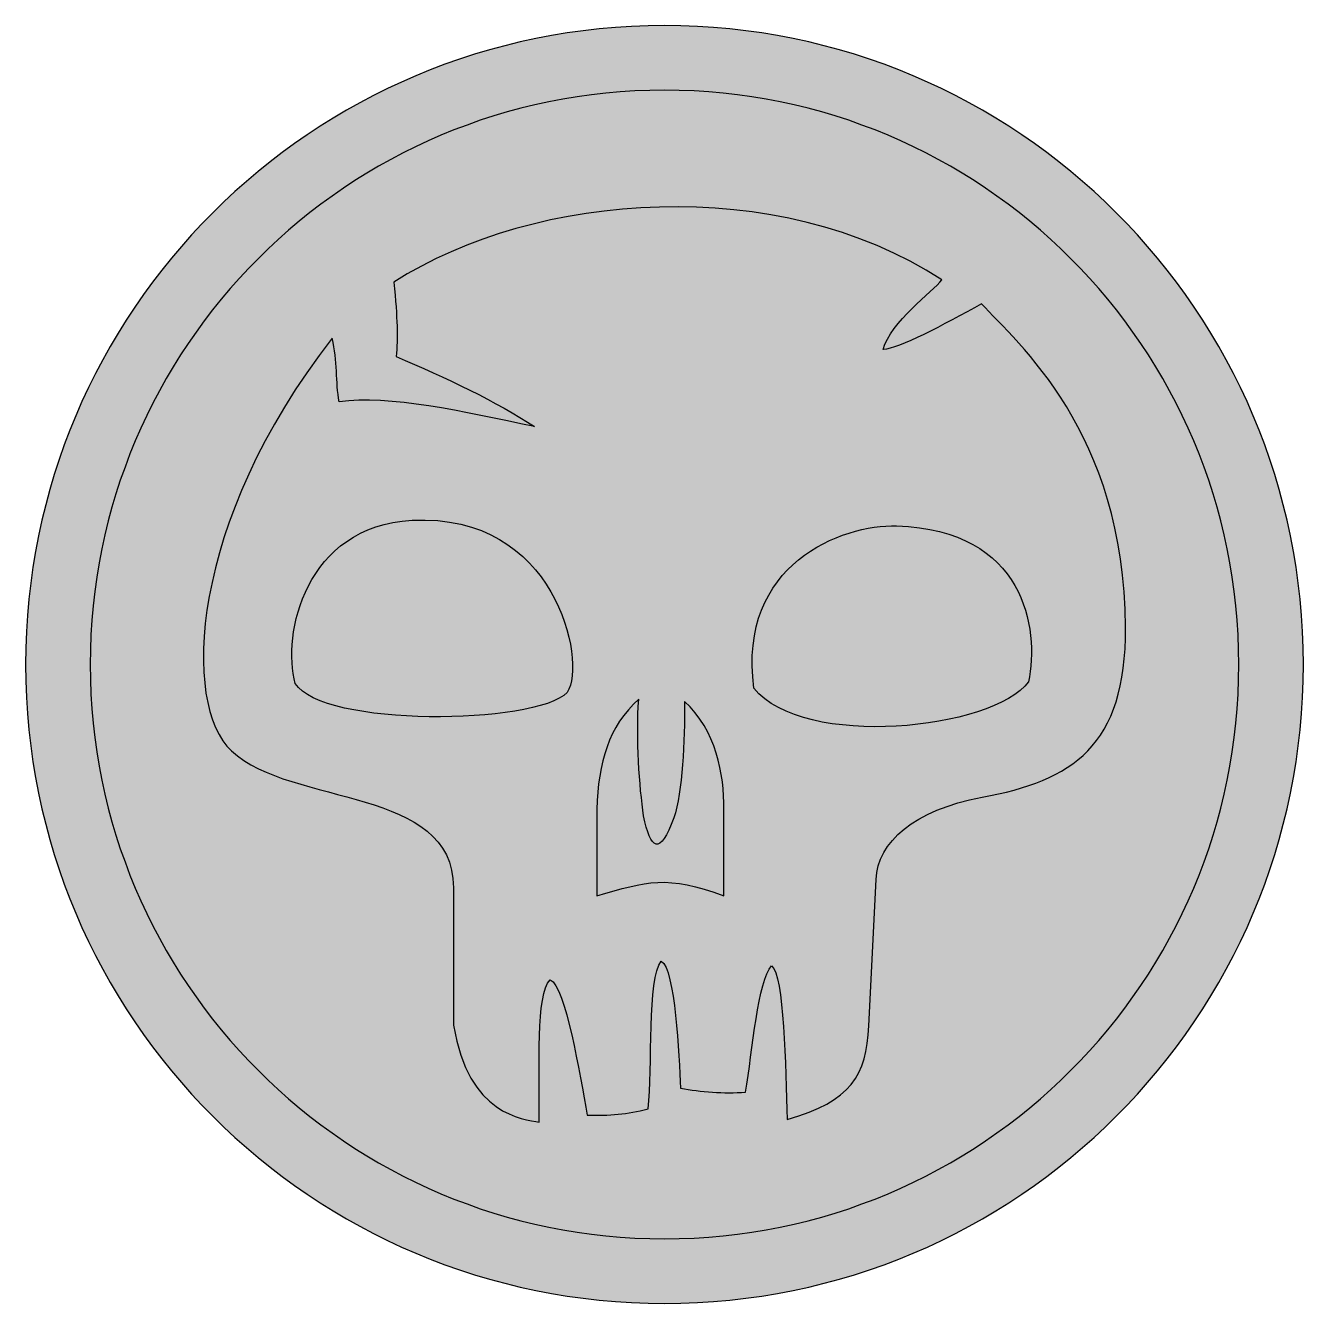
# Model space of a CAD drawing. Header units: centimetres. Extents: x -8.83 to -6.42, y -9.79 to -7.39.
import ezdxf

# ---------------------------------------------------------------- set-up
doc = ezdxf.new("R2010")
doc.units = ezdxf.units.CM
doc.header["$MEASUREMENT"] = 0
doc.layers.add('Layer 1', color=7, linetype='Continuous')

msp = doc.modelspace()

# ---------------------------------------------------------------- hatches: boundary and pattern name
at = {"layer": 'Layer 1', "true_color": 0x000000}
h = msp.add_hatch(color=18, dxfattribs=at)
edge = h.paths.add_edge_path()
edge.add_spline(control_points=[(-7.62449, -7.38733), (-6.96135, -7.38733), (-6.42377, -7.92492), (-6.42377, -8.58806), (-6.42377, -9.2512), (-6.96135, -9.78878), (-7.62449, -9.78878), (-8.28764, -9.78878), (-8.82522, -9.2512), (-8.82522, -8.58806), (-8.82522, -7.92492), (-8.28764, -7.38733), (-7.62449, -7.38733)], knot_values=[0, 0, 0, 0, 0.25, 0.25, 0.25, 0.5, 0.5, 0.5, 0.75, 0.75, 0.75, 1, 1, 1, 1], degree=3, periodic=1)
h = msp.add_hatch(color=18, dxfattribs=at)
edge = h.paths.add_edge_path()
edge.add_spline(control_points=[(-7.62449, -7.50872), (-7.02839, -7.50872), (-6.54515, -7.99196), (-6.54515, -8.58806), (-6.54515, -9.18416), (-7.02839, -9.66739), (-7.62449, -9.66739), (-8.2206, -9.66739), (-8.70383, -9.18416), (-8.70383, -8.58806), (-8.70383, -7.99196), (-8.2206, -7.50872), (-7.62449, -7.50872)], knot_values=[0, 0, 0, 0, 0.25, 0.25, 0.25, 0.5, 0.5, 0.5, 0.75, 0.75, 0.75, 1, 1, 1, 1], degree=3, periodic=1)
h = msp.add_hatch(color=18, dxfattribs=at)
edge = h.paths.add_edge_path()
edge.add_spline(control_points=[(-7.86027, -9.44819), (-7.88948, -9.44243), (-7.99308, -9.43583), (-8.02118, -9.26558), (-8.02118, -9.26558), (-8.02118, -9.00748), (-8.02118, -9.00748), (-8.02118, -8.81637), (-8.3243, -8.85552), (-8.43822, -8.75049), (-8.53177, -8.66424), (-8.51937, -8.32141), (-8.24887, -7.97502), (-8.23918, -8.01773), (-8.24226, -8.05722), (-8.23612, -8.09471), (-8.14219, -8.08093), (-8.00289, -8.11283), (-7.86904, -8.14102), (-7.93727, -8.09533), (-8.03796, -8.04785), (-8.12873, -8.00938), (-8.12583, -7.97393), (-8.12596, -7.93928), (-8.13324, -7.86961), (-7.86782, -7.69931), (-7.41066, -7.66463), (-7.10349, -7.8651), (-7.11956, -7.8871), (-7.20027, -7.94461), (-7.21349, -7.99585), (-7.18526, -7.99577), (-7.10017, -7.94956), (-7.02865, -7.91018), (-6.96255, -7.98281), (-6.75991, -8.15037), (-6.75802, -8.51813), (-6.75684, -8.7429), (-6.85871, -8.80584), (-7.02774, -8.8376), (-7.1561, -8.86173), (-7.22355, -8.92151), (-7.22702, -8.99225), (-7.22702, -8.99225), (-7.24054, -9.26727), (-7.24054, -9.26727), (-7.24511, -9.36005), (-7.27331, -9.40883), (-7.39384, -9.44311), (-7.39684, -9.34647), (-7.39985, -9.17004), (-7.42314, -9.15455), (-7.44914, -9.1807), (-7.45906, -9.31467), (-7.47228, -9.39171), (-7.51334, -9.39489), (-7.55608, -9.39082), (-7.59446, -9.3845), (-7.59735, -9.32277), (-7.60415, -9.16024), (-7.63053, -9.14554), (-7.65774, -9.17755), (-7.64615, -9.34752), (-7.65534, -9.42282), (-7.69521, -9.43411), (-7.72788, -9.43549), (-7.76955, -9.43506), (-7.78388, -9.35824), (-7.81, -9.19397), (-7.83944, -9.18033), (-7.86702, -9.20863), (-7.85792, -9.34234), (-7.86027, -9.44819)], knot_values=[0, 0, 0, 0, 0.0416667, 0.0416667, 0.0416667, 0.0833333, 0.0833333, 0.0833333, 0.125, 0.125, 0.125, 0.1666667, 0.1666667, 0.1666667, 0.2083333, 0.2083333, 0.2083333, 0.25, 0.25, 0.25, 0.2916667, 0.2916667, 0.2916667, 0.3333333, 0.3333333, 0.3333333, 0.375, 0.375, 0.375, 0.4166667, 0.4166667, 0.4166667, 0.4583333, 0.4583333, 0.4583333, 0.5, 0.5, 0.5, 0.5416667, 0.5416667, 0.5416667, 0.5833333, 0.5833333, 0.5833333, 0.625, 0.625, 0.625, 0.6666667, 0.6666667, 0.6666667, 0.7083333, 0.7083333, 0.7083333, 0.75, 0.75, 0.75, 0.7916667, 0.7916667, 0.7916667, 0.8333333, 0.8333333, 0.8333333, 0.875, 0.875, 0.875, 0.9166667, 0.9166667, 0.9166667, 0.9583333, 0.9583333, 0.9583333, 1, 1, 1, 1], degree=3, periodic=1)
h = msp.add_hatch(color=18, dxfattribs=at)
edge = h.paths.add_edge_path()
edge.add_spline(control_points=[(-8.09887, -8.31703), (-8.29995, -8.32768), (-8.34384, -8.53254), (-8.31829, -8.6236), (-8.26824, -8.70627), (-7.86803, -8.70235), (-7.80717, -8.64073), (-7.77035, -8.58138), (-7.82917, -8.30274), (-8.09887, -8.31703)], knot_values=[0, 0, 0, 0, 0.3333333, 0.3333333, 0.3333333, 0.6666667, 0.6666667, 0.6666667, 1, 1, 1, 1], degree=3, periodic=1)
h = msp.add_hatch(color=18, dxfattribs=at)
edge = h.paths.add_edge_path()
edge.add_spline(control_points=[(-7.18825, -8.32767), (-7.29054, -8.32445), (-7.4878, -8.39878), (-7.4564, -8.63262), (-7.36371, -8.74813), (-7.00772, -8.71126), (-6.94027, -8.62073), (-6.92014, -8.52033), (-6.94696, -8.33526), (-7.18825, -8.32767)], knot_values=[0, 0, 0, 0, 0.3333333, 0.3333333, 0.3333333, 0.6666667, 0.6666667, 0.6666667, 1, 1, 1, 1], degree=3, periodic=1)
h = msp.add_hatch(color=18, dxfattribs=at)
edge = h.paths.add_edge_path()
edge.add_spline(control_points=[(-7.75171, -8.86031), (-7.74886, -8.77135), (-7.72976, -8.70491), (-7.67281, -8.65291), (-7.67822, -8.72731), (-7.67167, -8.81783), (-7.6638, -8.87249), (-7.65082, -8.93655), (-7.63314, -8.94854), (-7.60697, -8.87626), (-7.59095, -8.82716), (-7.5859, -8.7324), (-7.58715, -8.65743), (-7.52718, -8.71153), (-7.51231, -8.79449), (-7.51275, -8.86031), (-7.51275, -8.86031), (-7.51275, -9.02262), (-7.51275, -9.02262), (-7.61946, -8.98294), (-7.65763, -8.99557), (-7.75171, -9.02262), (-7.75171, -9.02262), (-7.75171, -8.86031), (-7.75171, -8.86031)], knot_values=[0, 0, 0, 0, 0.125, 0.125, 0.125, 0.25, 0.25, 0.25, 0.375, 0.375, 0.375, 0.5, 0.5, 0.5, 0.625, 0.625, 0.625, 0.75, 0.75, 0.75, 0.875, 0.875, 0.875, 1, 1, 1, 1], degree=3, periodic=1)

# ---------------------------------------------------------------- linework, layer by layer
at = {"layer": 'Layer 1'}
for points, knots in [([(-7.62449, -7.38733), (-6.96135, -7.38733), (-6.42377, -7.92492), (-6.42377, -8.58806), (-6.42377, -9.2512), (-6.96135, -9.78878), (-7.62449, -9.78878), (-8.28764, -9.78878), (-8.82522, -9.2512), (-8.82522, -8.58806), (-8.82522, -7.92492), (-8.28764, -7.38733), (-7.62449, -7.38733)], [0, 0, 0, 0, 0.25, 0.25, 0.25, 0.5, 0.5, 0.5, 0.75, 0.75, 0.75, 1, 1, 1, 1]), ([(-7.62449, -7.50872), (-7.02839, -7.50872), (-6.54515, -7.99196), (-6.54515, -8.58806), (-6.54515, -9.18416), (-7.02839, -9.66739), (-7.62449, -9.66739), (-8.2206, -9.66739), (-8.70383, -9.18416), (-8.70383, -8.58806), (-8.70383, -7.99196), (-8.2206, -7.50872), (-7.62449, -7.50872)], [0, 0, 0, 0, 0.25, 0.25, 0.25, 0.5, 0.5, 0.5, 0.75, 0.75, 0.75, 1, 1, 1, 1]), ([(-7.86027, -9.44819), (-7.88948, -9.44243), (-7.99308, -9.43583), (-8.02118, -9.26558), (-8.02118, -9.26558), (-8.02118, -9.00748), (-8.02118, -9.00748), (-8.02118, -8.81637), (-8.3243, -8.85552), (-8.43822, -8.75049), (-8.53177, -8.66424), (-8.51937, -8.32141), (-8.24887, -7.97502), (-8.23918, -8.01773), (-8.24226, -8.05722), (-8.23612, -8.09471), (-8.14219, -8.08093), (-8.00289, -8.11283), (-7.86904, -8.14102), (-7.93727, -8.09533), (-8.03796, -8.04785), (-8.12873, -8.00938), (-8.12583, -7.97393), (-8.12596, -7.93928), (-8.13324, -7.86961), (-7.86782, -7.69931), (-7.41066, -7.66463), (-7.10349, -7.8651), (-7.11956, -7.8871), (-7.20027, -7.94461), (-7.21349, -7.99585), (-7.18526, -7.99577), (-7.10017, -7.94956), (-7.02865, -7.91018), (-6.96255, -7.98281), (-6.75991, -8.15037), (-6.75802, -8.51813), (-6.75684, -8.7429), (-6.85871, -8.80584), (-7.02774, -8.8376), (-7.1561, -8.86173), (-7.22355, -8.92151), (-7.22702, -8.99225), (-7.22702, -8.99225), (-7.24054, -9.26727), (-7.24054, -9.26727), (-7.24511, -9.36005), (-7.27331, -9.40883), (-7.39384, -9.44311), (-7.39684, -9.34647), (-7.39985, -9.17004), (-7.42314, -9.15455), (-7.44914, -9.1807), (-7.45906, -9.31467), (-7.47228, -9.39171), (-7.51334, -9.39489), (-7.55608, -9.39082), (-7.59446, -9.3845), (-7.59735, -9.32277), (-7.60415, -9.16024), (-7.63053, -9.14554), (-7.65774, -9.17755), (-7.64615, -9.34752), (-7.65534, -9.42282), (-7.69521, -9.43411), (-7.72788, -9.43549), (-7.76955, -9.43506), (-7.78388, -9.35824), (-7.81, -9.19397), (-7.83944, -9.18033), (-7.86702, -9.20863), (-7.85792, -9.34234), (-7.86027, -9.44819)], [0, 0, 0, 0, 0.0416667, 0.0416667, 0.0416667, 0.0833333, 0.0833333, 0.0833333, 0.125, 0.125, 0.125, 0.1666667, 0.1666667, 0.1666667, 0.2083333, 0.2083333, 0.2083333, 0.25, 0.25, 0.25, 0.2916667, 0.2916667, 0.2916667, 0.3333333, 0.3333333, 0.3333333, 0.375, 0.375, 0.375, 0.4166667, 0.4166667, 0.4166667, 0.4583333, 0.4583333, 0.4583333, 0.5, 0.5, 0.5, 0.5416667, 0.5416667, 0.5416667, 0.5833333, 0.5833333, 0.5833333, 0.625, 0.625, 0.625, 0.6666667, 0.6666667, 0.6666667, 0.7083333, 0.7083333, 0.7083333, 0.75, 0.75, 0.75, 0.7916667, 0.7916667, 0.7916667, 0.8333333, 0.8333333, 0.8333333, 0.875, 0.875, 0.875, 0.9166667, 0.9166667, 0.9166667, 0.9583333, 0.9583333, 0.9583333, 1, 1, 1, 1]), ([(-8.09887, -8.31703), (-8.29995, -8.32768), (-8.34384, -8.53254), (-8.31829, -8.6236), (-8.26824, -8.70627), (-7.86803, -8.70235), (-7.80717, -8.64073), (-7.77035, -8.58138), (-7.82917, -8.30274), (-8.09887, -8.31703)], [0, 0, 0, 0, 0.3333333, 0.3333333, 0.3333333, 0.6666667, 0.6666667, 0.6666667, 1, 1, 1, 1]), ([(-7.18825, -8.32767), (-7.29054, -8.32445), (-7.4878, -8.39878), (-7.4564, -8.63262), (-7.36371, -8.74813), (-7.00772, -8.71126), (-6.94027, -8.62073), (-6.92014, -8.52033), (-6.94696, -8.33526), (-7.18825, -8.32767)], [0, 0, 0, 0, 0.3333333, 0.3333333, 0.3333333, 0.6666667, 0.6666667, 0.6666667, 1, 1, 1, 1]), ([(-7.75171, -8.86031), (-7.74886, -8.77135), (-7.72976, -8.70491), (-7.67281, -8.65291), (-7.67822, -8.72731), (-7.67167, -8.81783), (-7.6638, -8.87249), (-7.65082, -8.93655), (-7.63314, -8.94854), (-7.60697, -8.87626), (-7.59095, -8.82716), (-7.5859, -8.7324), (-7.58715, -8.65743), (-7.52718, -8.71153), (-7.51231, -8.79449), (-7.51275, -8.86031), (-7.51275, -8.86031), (-7.51275, -9.02262), (-7.51275, -9.02262), (-7.61946, -8.98294), (-7.65763, -8.99557), (-7.75171, -9.02262), (-7.75171, -9.02262), (-7.75171, -8.86031), (-7.75171, -8.86031)], [0, 0, 0, 0, 0.125, 0.125, 0.125, 0.25, 0.25, 0.25, 0.375, 0.375, 0.375, 0.5, 0.5, 0.5, 0.625, 0.625, 0.625, 0.75, 0.75, 0.75, 0.875, 0.875, 0.875, 1, 1, 1, 1])]:
    msp.add_open_spline(points, degree=3, knots=knots, dxfattribs=at)

doc.saveas('drawing.dxf')
